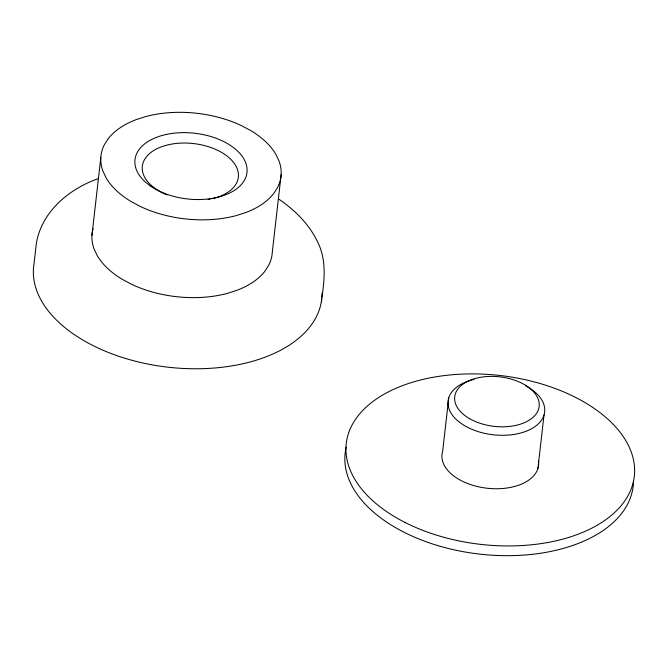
<?xml version="1.0" encoding="UTF-8"?>
<svg xmlns="http://www.w3.org/2000/svg" width="668" height="668" viewBox="0 0 668 668"><rect width="100%" height="100%" fill="white"/><g stroke="black" fill="none" stroke-linecap="round" stroke-linejoin="round"><path stroke-width="1" d="M91.959 235.303L100.818 157.531M281.136 174.64L272.277 252.421A90.597 53.123 6.5 0 1 268.661 265.346L264.795 271.358A90.597 53.123 6.5 0 1 237.182 290.213L227.788 293.269A90.597 53.123 6.5 0 1 131.17 284.1L122.244 279.308A90.597 53.123 6.5 0 1 97.136 255.452L94.013 248.772A90.597 53.123 6.5 0 1 93.061 228.723M321.341 301.744C324.264 282.071 327.07 260.963 317.834 242.384C309.484 224.565 295.139 210.295 279.049 199.289M448.737 397.919L442.642 451.376A48.589 28.49 6.5 0 0 488.116 488.341A48.589 28.49 6.5 0 0 538.483 461.045M537.915 468.468L544.011 415.003M98.154 178.657C69.13 188.877 41.416 211.798 36.322 243.636L34.026 263.751A144.956 84.995 6.5 0 0 166.107 366.966A144.956 84.995 6.5 0 0 321.734 298.863M633.506 481.536A144.956 84.995 6.5 0 1 480.442 554.198A144.956 84.995 6.5 0 1 345.665 449.789M345.84 448.913A144.956 84.995 6.5 0 1 346.224 447.168M525.883 385.979A48.589 28.49 6.5 0 1 530.041 429.516A48.589 28.49 6.5 0 1 457.112 420.264A48.589 28.49 6.5 0 1 474.08 379.407M322.026 293.027A144.956 84.995 6.5 0 1 321.909 296.926M211.781 198.772A48.321 28.332 6.5 0 0 232.138 160.729A48.321 28.332 6.5 0 0 164.219 145.866A48.321 28.332 6.5 0 0 151.452 185.562L155.31 188.601A48.321 28.332 6.5 0 0 163.769 193.444M209.969 199.139A48.321 28.332 6.5 0 1 208.107 199.465M167.209 194.931A48.321 28.332 6.5 0 1 164.612 193.837M108.299 138.593L104.425 144.597A90.597 53.123 6.5 0 0 102.872 171L105.995 177.671A90.597 53.123 6.5 0 0 131.103 201.536L140.029 206.32A90.597 53.123 6.5 0 0 236.647 215.488L246.041 212.441A90.597 53.123 6.5 0 0 273.655 193.586L277.529 187.574A90.597 53.123 6.5 0 0 279.082 161.172L275.951 154.5A90.597 53.123 6.5 0 0 250.851 130.636L241.925 125.851A90.597 53.123 6.5 0 0 145.298 116.683L135.913 119.731A90.597 53.123 6.5 0 0 108.299 138.593M150.108 185.804L145.607 182.255A56.371 33.058 6.5 0 1 182.698 132.64A56.371 33.058 6.5 0 1 244.012 180.911A56.371 33.058 6.5 0 1 150.108 185.804M405.092 522.485A144.956 84.995 6.5 0 0 633.79 479.774A144.956 84.995 6.5 0 0 431.962 377.504A144.956 84.995 6.5 0 0 405.092 522.485M469.688 418.719A42.502 24.925 6.5 0 0 538.6 409.066A42.502 24.925 6.5 0 0 482.496 376.994A42.502 24.925 6.5 0 0 469.688 418.719"/></g></svg>
